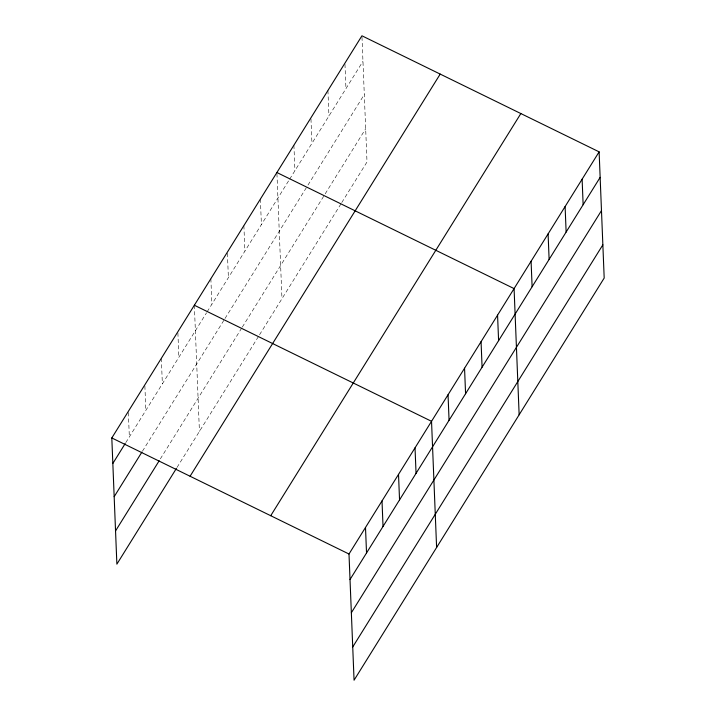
<?xml version="1.0" encoding="UTF-8"?>
<svg xmlns="http://www.w3.org/2000/svg" width="716" height="716" viewBox="0 0 716 716"><rect width="100%" height="100%" fill="white"/><g stroke="black" fill="none" stroke-linecap="round" stroke-linejoin="round"><path stroke-width="0.54" stroke-dasharray="3.58 2.69" d="M125.801 442.604L206.575 312.74M207.166 311.791L289.058 180.119M289.649 179.179L362.958 61.308M142.466 451.187L224.421 319.425M225.012 318.477L307.406 185.999M307.987 185.059L364.292 94.53M160.348 458.875L241.713 328.062M242.303 327.114L324.616 194.77M325.198 193.83L365.67 128.764M177.013 467.45L258.968 335.688M259.559 334.739L341.201 203.478M341.783 202.539L367.004 161.986L361.938 35.8M344.969 64.252L345.953 88.659M327.919 90.493L328.948 116.001M310.959 118.946L311.934 143.343M293.9 145.187L294.929 170.694M276.94 173.639L281.961 298.724M260.382 199.075L261.412 224.582M243.879 225.612L244.899 251.128M227.411 253.267L228.395 277.665M210.862 278.703L211.882 304.21M194.349 305.24L199.424 431.435M177.89 332.895L178.866 357.293M161.333 358.322L162.362 383.83M144.874 385.978L145.849 410.375M128.361 412.514L129.345 436.921"/><path stroke-width="1.07" d="M176.422 468.398L116.878 564.145L111.812 437.95L361.938 35.8L599.122 151.855L604.188 278.05L354.062 680.2L348.996 554.014L599.122 151.855M112.833 463.458L125.211 443.553M114.166 496.689L141.875 452.136M115.544 530.914L159.176 460.773M190.08 476.247L440.206 74.097M270.72 515.708L520.854 113.558M350.017 579.521L600.151 177.362M351.35 612.744L601.485 210.594M352.728 646.978L602.854 244.827M276.895 172.529L514.079 288.593L519.145 414.779M194.349 305.24L431.533 421.303L436.608 547.489M111.812 437.95L348.996 554.014M582.117 179.206L583.137 204.713M565.103 206.548L566.132 232.056M548.098 233.899L549.118 259.407M531.084 261.242L532.113 286.749M497.566 315.13L498.596 340.637M481.062 341.675L482.083 367.183M464.55 368.212L465.579 393.728M448.046 394.758L449.066 420.265M415.029 447.84L416.05 473.348M398.517 474.386L399.546 499.893M382.013 500.923L383.033 526.43M365.5 527.468L366.529 552.976"/></g></svg>
